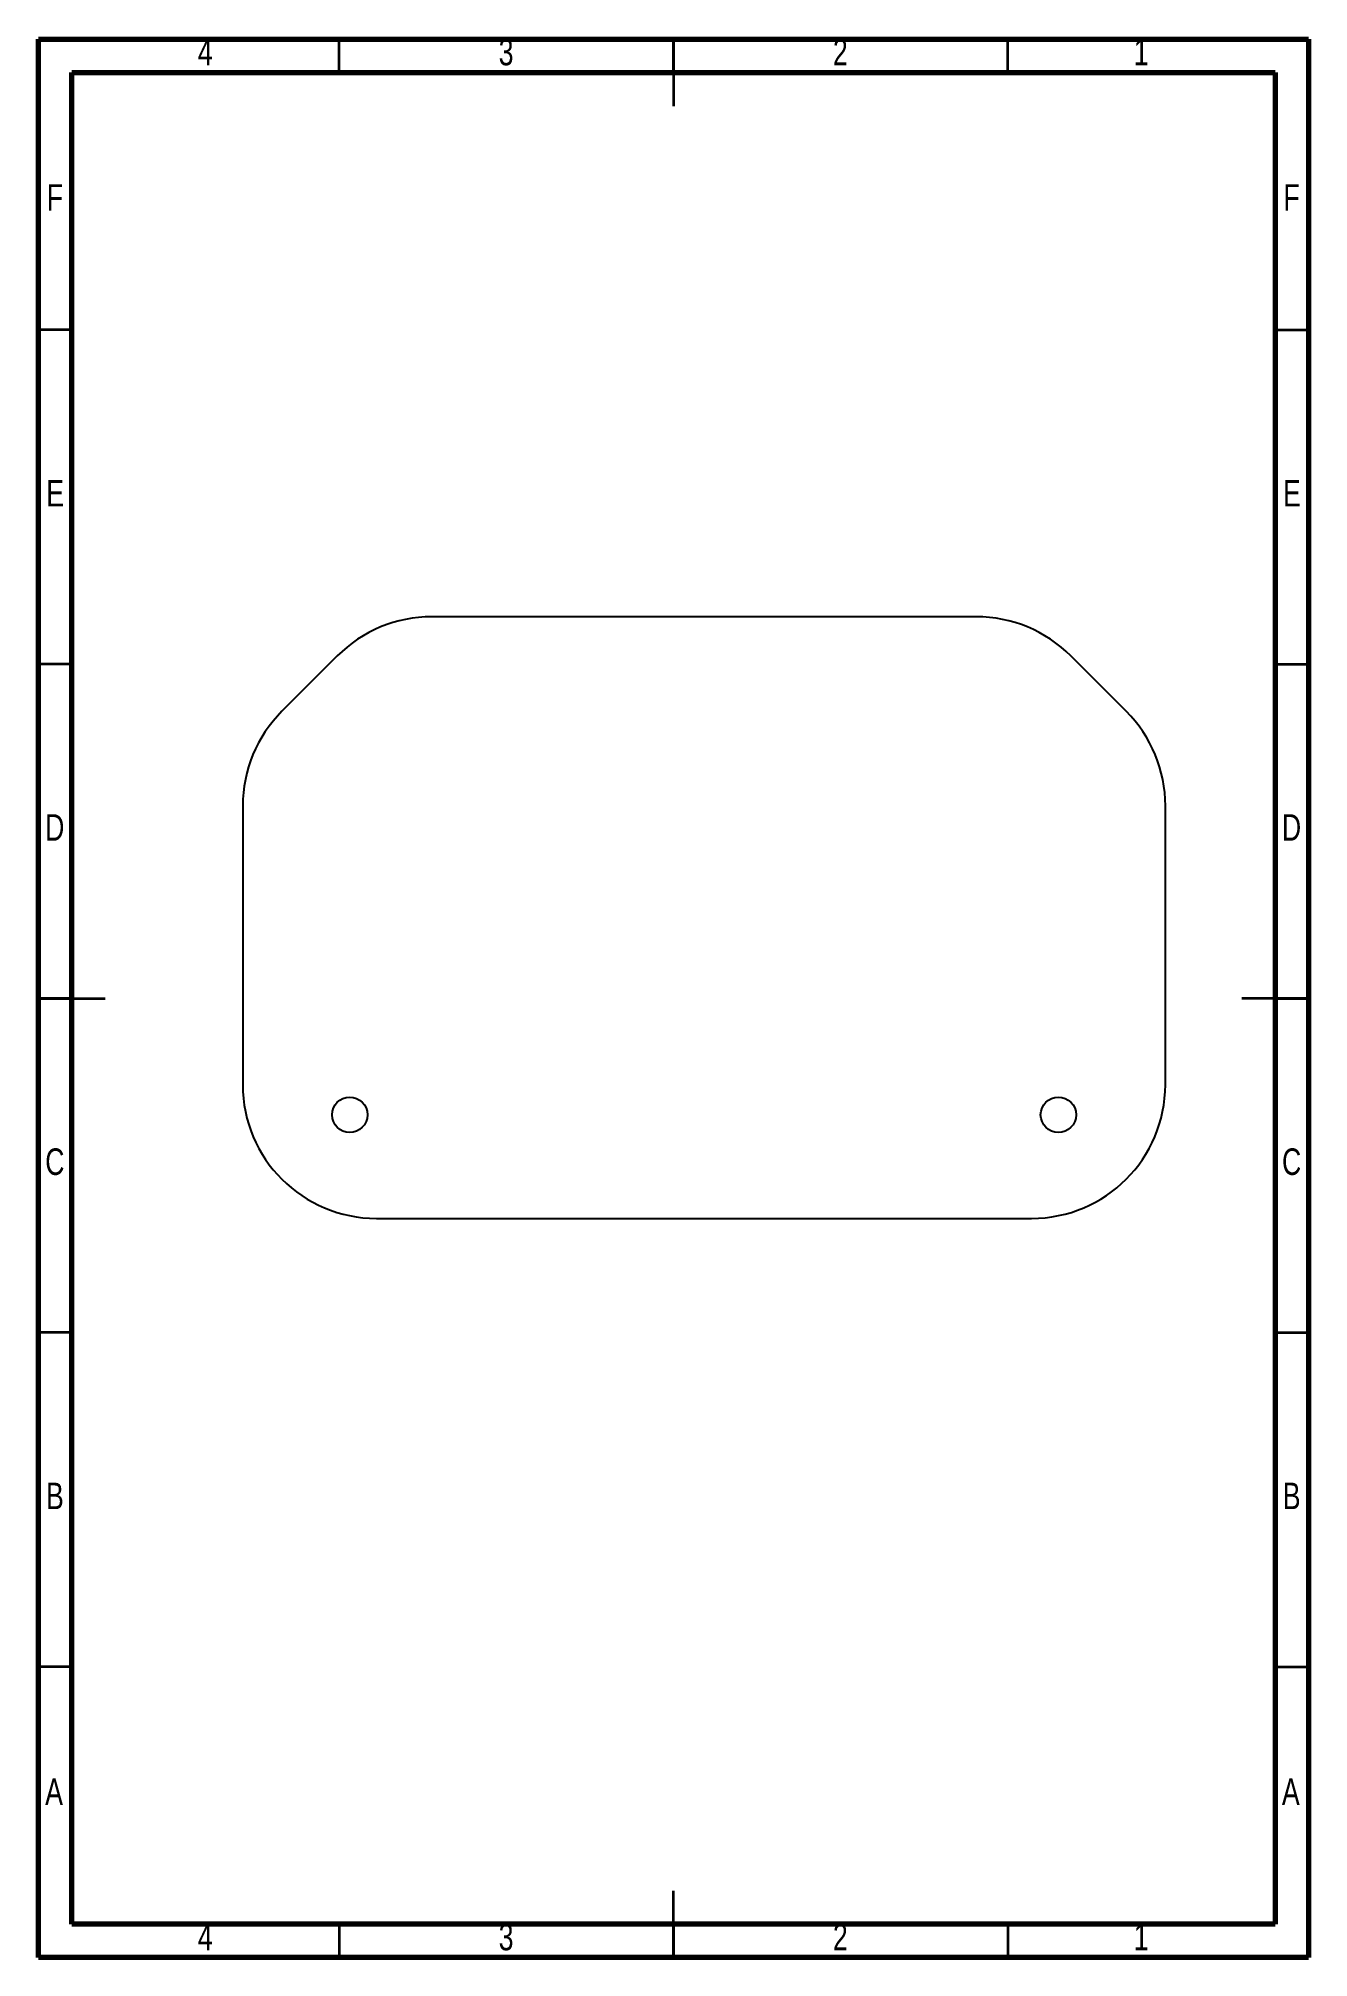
# Model space of a CAD drawing. Header units: millimetres. Extents: x 15 to 205, y 5 to 292.
import ezdxf

# ---------------------------------------------------------------- set-up
doc = ezdxf.new("R2010")
doc.units = ezdxf.units.MM
doc.styles.add('SLDTEXTSTYLE0', font='TXT', dxfattribs={"width": 0.75})

msp = doc.modelspace()

# ---------------------------------------------------------------- linework, layer by layer
at = {"color": 7, "linetype": 'Continuous', "lineweight": 70}
for p, q in [((15, 5), (15, 292)), ((15, 292), (205, 292)), ((205, 292), (205, 5)), ((20, 10), (20, 287)), ((20, 287), (200, 287)), ((200, 287), (200, 10)), ((200, 10), (20, 10)), ((205, 5), (15, 5))]:
    msp.add_line(p, q, dxfattribs=at)
at = {"color": 7, "linetype": 'Continuous', "lineweight": 35}
for p, q in [((60, 287), (60, 292)), ((110, 287), (110, 292)), ((110, 292), (110, 282)), ((160, 287), (160, 292)), ((20, 248.5), (15, 248.5)), ((200, 248.5), (205, 248.5)), ((20, 198.5), (15, 198.5)), ((200, 198.5), (205, 198.5)), ((20, 148.5), (15, 148.5)), ((15, 148.5), (25, 148.5)), ((205, 148.5), (195, 148.5)), ((200, 148.5), (205, 148.5)), ((20, 98.5), (15, 98.5)), ((200, 98.5), (205, 98.5)), ((20, 48.5), (15, 48.5)), ((200, 48.5), (205, 48.5)), ((110, 5), (110, 15)), ((60, 10), (60, 5)), ((110, 10), (110, 5)), ((160, 10), (160, 5))]:
    msp.add_line(p, q, dxfattribs=at)
at = {"color": 7, "linetype": 'Continuous', "lineweight": 25}
for p, q in [((155.29, 205.59), (73.85, 205.59)), ((59.71, 199.74), (51.43, 191.45)), ((177.71, 191.45), (169.43, 199.74)), ((45.57, 177.31), (45.57, 135.59)), ((183.57, 135.59), (183.57, 177.31)), ((65.57, 115.59), (163.57, 115.59))]:
    msp.add_line(p, q, dxfattribs=at)
for centre in [(61.57, 131.09), (167.57, 131.09)]:
    msp.add_circle(centre, 2.65, dxfattribs=at)
for centre, start, end in [((73.85, 185.59), 90, 135), ((155.29, 185.59), 45, 90), ((65.57, 177.31), 135, 180), ((163.57, 177.31), 0, 45), ((65.57, 135.59), 180, 270), ((163.57, 135.59), 270, 0)]:
    msp.add_arc(centre, 20, start, end, dxfattribs=at)

# ---------------------------------------------------------------- texts
at = {"color": 7, "linetype": 'Continuous', "lineweight": 0, "char_height": 3.97, "attachment_point": 2, "style": 'SLDTEXTSTYLE0'}
for s, insert in [('4', (39.96, 292.06)), ('3', (84.96, 292.06)), ('2', (134.96, 292.06)), ('1', (179.96, 292.06)), ('F', (17.46, 270.31)), ('F', (202.46, 270.31)), ('E', (17.51, 226.06)), ('E', (202.51, 226.06)), ('D', (17.45, 176.06)), ('D', (202.45, 176.06)), ('C', (17.46, 126.06)), ('C', (202.46, 126.06)), ('B', (17.47, 76.06)), ('B', (202.47, 76.06)), ('A', (17.34, 31.81)), ('A', (202.34, 31.81)), ('4', (39.96, 10.06)), ('3', (84.96, 10.06)), ('2', (134.96, 10.06)), ('1', (179.96, 10.06))]:
    msp.add_mtext(s, dxfattribs=dict(at, insert=insert))

doc.saveas('drawing.dxf')
